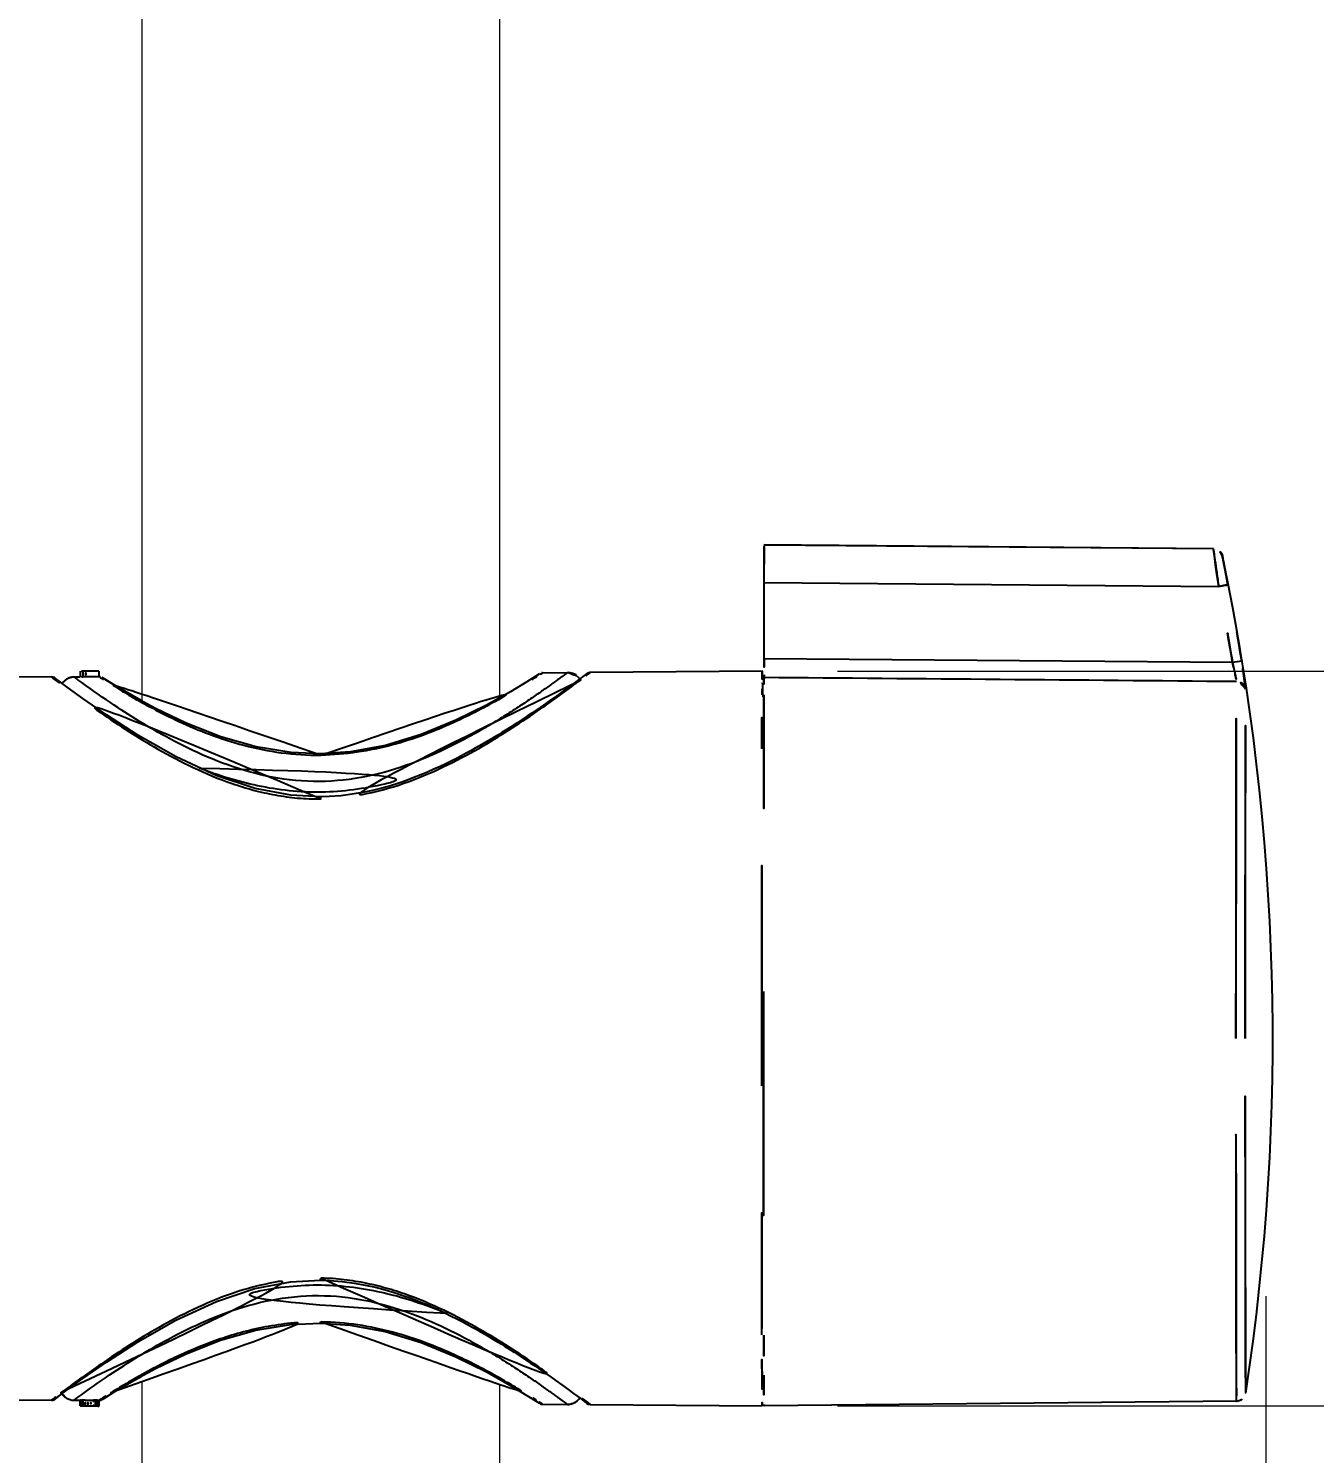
# Model space of a CAD drawing. Extents: x 16296660632 to 16296675328, y -37409619871 to -37409617329.
# Drawn here: x 16296674727.4 to 16296674795.7, y -37409617659.6 to -37409617584 of the extents above; entities that cross this region are included whole.
import ezdxf

# ---------------------------------------------------------------- set-up
doc = ezdxf.new("R2010")
doc.units = 0
doc.header["$LTSCALE"] = 10
doc.header["$MEASUREMENT"] = 0
doc.header["$PDMODE"] = 3
doc.header["$PDSIZE"] = -10
doc.layers.get('DEFPOINTS').update_dxf_attribs({"linetype": 'CONTINUOUS'})
doc.layers.add('1', color=7, linetype='CONTINUOUS', true_color=0xffffff)
doc.layers.add('SL01600PHZ-RDXF_CONTINUOUS_LINE', color=7, linetype='CONTINUOUS')
doc.layers.add('尺寸线层', color=3, linetype='CONTINUOUS', lineweight=18, true_color=0x00ff00)
doc.styles.add('Daelim Dimension', font='')
doc.styles.get('Daelim Dimension').set_extended_font_data('NanumGothic')
doc.dimstyles.new('DEFAULT', dxfattribs={"dimscale": 2, "dimtxt": 2, "dimasz": 2, "dimexe": 0, "dimexo": 2, "dimgap": 1, "dimtad": 1, "dimdec": 1, "dimzin": 9, "dimdsep": 46, "dimtxsty": 'Daelim Dimension', "dimcen": 0.5, "dimclrd": 252, "dimclre": 252, "dimclrt": 3, "dimadec": 1, "dimazin": 0, "dimtfac": 1, "dimtdec": 1, "dimtix": 1, "dimtmove": 0, "dimatfit": 3, "dimfxl": 1, "dimtolj": 1, "dimtzin": 1, "dimlwd": 9, "dimlwe": 9, "dimarcsym": 0})

# ---------------------------------------------------------------- blocks, each defined once
blk = doc.blocks.new('*D63')
at = {"layer": 'DEFPOINTS', "color": 0, "transparency": 16777216}
for p in [(16296674677.64698, -37409617637.389633), (16296674793.098209, -37409617647.278839), (16296674793.098209, -37409617722.216209)]:
    blk.add_point(p, dxfattribs=at)
at = {"layer": '尺寸线层', "color": 5, "lineweight": 9, "transparency": 16777216}
for p, q in [((16296674677.64698, -37409617641.389633), (16296674677.64698, -37409617722.216209)), ((16296674793.098209, -37409617651.278839), (16296674793.098209, -37409617722.216209)), ((16296674681.64698, -37409617722.216209), (16296674789.098209, -37409617722.216209))]:
    blk.add_line(p, q, dxfattribs=at)
at = {"layer": '尺寸线层', "color": 5, "transparency": 16777216}
for points in [[(16296674681.64698, -37409617721.549553), (16296674681.64698, -37409617722.882874), (16296674677.64698, -37409617722.216209)], [(16296674789.098209, -37409617721.549553), (16296674789.098209, -37409617722.882874), (16296674793.098209, -37409617722.216209)]]:
    blk.add_solid(points, dxfattribs=at)
at = {"layer": '尺寸线层', "color": 7, "transparency": 16777216, "insert": (16296674709.618731, -37409617710.216209), "char_height": 10, "attachment_point": 2, "style": 'Daelim Dimension'}
blk.add_mtext('\\A1;115.5', dxfattribs=at)
blk = doc.blocks.new('*D64')
at = {"layer": 'DEFPOINTS', "color": 0, "transparency": 16777216}
for p in [(16296674766.357309, -37409617618.103668), (16296674822.477909, -37409617618.103668), (16296674766.35729, -37409617657.103668)]:
    blk.add_point(p, dxfattribs=at)
at = {"layer": '尺寸线层', "color": 5, "lineweight": 9, "transparency": 16777216}
for p, q in [((16296674822.477909, -37409617618.103668), (16296674822.477909, -37409617585.341766)), ((16296674770.357309, -37409617618.103668), (16296674822.477909, -37409617618.103668)), ((16296674822.477909, -37409617653.103668), (16296674822.477909, -37409617622.103668)), ((16296674770.35729, -37409617657.103668), (16296674822.477909, -37409617657.103668))]:
    blk.add_line(p, q, dxfattribs=at)
at = {"layer": '尺寸线层', "color": 5, "transparency": 16777216}
for points in [[(16296674821.811239, -37409617622.103668), (16296674823.144569, -37409617622.103668), (16296674822.477909, -37409617618.103668)], [(16296674821.811239, -37409617653.103668), (16296674823.144569, -37409617653.103668), (16296674822.477909, -37409617657.103668)]]:
    blk.add_solid(points, dxfattribs=at)
at = {"layer": '尺寸线层', "color": 7, "transparency": 16777216, "insert": (16296674815.477909, -37409617599.722717), "char_height": 10, "attachment_point": 5, "rotation": 90, "style": 'Daelim Dimension'}
blk.add_mtext('\\A1;%%C39', dxfattribs=at)
blk = doc.blocks.new('*D65')
at = {"layer": 'DEFPOINTS', "color": 0, "transparency": 16777216}
for p in [(16296674742.93232, -37409617365.43557), (16296674742.93232, -37409618110.035583), (16296674895.033541, -37409618110.035583)]:
    blk.add_point(p, dxfattribs=at)
at = {"layer": '尺寸线层', "color": 5, "lineweight": 9, "transparency": 16777216}
for p, q in [((16296674746.93232, -37409617365.43557), (16296674895.033541, -37409617365.43557)), ((16296674895.033541, -37409617369.43557), (16296674895.033541, -37409618106.035583)), ((16296674746.93232, -37409618110.035583), (16296674895.033541, -37409618110.035583))]:
    blk.add_line(p, q, dxfattribs=at)
at = {"layer": '尺寸线层', "color": 5, "transparency": 16777216}
for points in [[(16296674894.366871, -37409617369.43557), (16296674895.700199, -37409617369.43557), (16296674895.033541, -37409617365.43557)], [(16296674894.366871, -37409618106.035583), (16296674895.700199, -37409618106.035583), (16296674895.033541, -37409618110.035583)]]:
    blk.add_solid(points, dxfattribs=at)
at = {"layer": '尺寸线层', "color": 7, "transparency": 16777216, "insert": (16296674888.033541, -37409617737.735573), "char_height": 10, "attachment_point": 5, "rotation": 90, "style": 'Daelim Dimension'}
blk.add_mtext('\\A1;744.6', dxfattribs=at)
blk = doc.blocks.new('*D67')
at = {"layer": 'DEFPOINTS', "color": 0, "transparency": 16777216}
for p in [(16296674766.674299, -37409617416.735573), (16296674766.674299, -37409618058.735573), (16296674852.05928, -37409618058.735573)]:
    blk.add_point(p, dxfattribs=at)
at = {"layer": '尺寸线层', "color": 5, "lineweight": 9, "transparency": 16777216}
for p, q in [((16296674770.674299, -37409617416.735573), (16296674852.05928, -37409617416.735573)), ((16296674852.05928, -37409617420.735573), (16296674852.05928, -37409618054.735573)), ((16296674770.674299, -37409618058.735573), (16296674852.05928, -37409618058.735573))]:
    blk.add_line(p, q, dxfattribs=at)
at = {"layer": '尺寸线层', "color": 5, "transparency": 16777216}
for points in [[(16296674851.392611, -37409617420.735573), (16296674852.72595, -37409617420.735573), (16296674852.05928, -37409617416.735573)], [(16296674851.392611, -37409618054.735573), (16296674852.72595, -37409618054.735573), (16296674852.05928, -37409618058.735573)]]:
    blk.add_solid(points, dxfattribs=at)
at = {"layer": '尺寸线层', "color": 7, "transparency": 16777216, "insert": (16296674845.05929, -37409617737.735573), "char_height": 10, "attachment_point": 5, "rotation": 90, "style": 'Daelim Dimension'}
blk.add_mtext('\\A1;642', dxfattribs=at)

msp = doc.modelspace()

# ---------------------------------------------------------------- linework, layer by layer
at = {"layer": '1', "color": 7, "linetype": 'Continuous', "lineweight": 18}
for p, q in [((16296674733.43232, -37409617437.735573), (16296674733.43232, -37409617619.717331)), ((16296674752.43232, -37409617619.525497), (16296674752.43232, -37409617437.735573)), ((16296674733.43232, -37409617655.819031), (16296674733.43232, -37409618037.735573)), ((16296674752.43232, -37409618037.735573), (16296674752.43232, -37409617656.015846))]:
    msp.add_line(p, q, dxfattribs=at)
at = {"layer": 'SL01600PHZ-RDXF_CONTINUOUS_LINE', "color": 7, "linetype": 'Continuous'}
for p, q in [((16296674790.30533, -37409617611.608002), (16296674766.456249, -37409617611.405441)), ((16296674790.30607, -37409617611.602348), (16296674766.457331, -37409617611.394234)), ((16296674766.45352, -37409617613.347992), (16296674766.45381, -37409617612.511398)), ((16296674766.45381, -37409617612.511398), (16296674766.45388, -37409617612.420761)), ((16296674766.45352, -37409617613.403183), (16296674766.45352, -37409617613.347992)), ((16296674766.45352, -37409617617.44339), (16296674766.45352, -37409617613.403183)), ((16296674791.322941, -37409617617.649208), (16296674766.45352, -37409617617.44339)), ((16296674728.62995, -37409617618.405647), (16296674719.50736, -37409617618.478668)), ((16296674728.636971, -37409617618.405678), (16296674728.62995, -37409617618.405647)), ((16296674728.703871, -37409617618.414291), (16296674728.636971, -37409617618.405678)), ((16296674728.81983, -37409617618.470703), (16296674728.811689, -37409617618.464867)), ((16296674728.83637, -37409617618.482727), (16296674728.81983, -37409617618.470703)), ((16296674729.18281, -37409617618.738007), (16296674728.83637, -37409617618.482727)), ((16296674729.192551, -37409617618.722954), (16296674729.18251, -37409617618.743629)), ((16296674729.80422, -37409617618.403717), (16296674729.703251, -37409617618.413719)), ((16296674729.80422, -37409617618.403717), (16296674729.82551, -37409617618.403259)), ((16296674729.82551, -37409617618.403259), (16296674730.14253, -37409617618.400551)), ((16296674730.144341, -37409617618.106422), (16296674730.14168, -37409617618.406433)), ((16296674730.144341, -37409617618.106422), (16296674730.14451, -37409617618.103851)), ((16296674730.44389, -37409617618.107307), (16296674730.28978, -37409617618.108627)), ((16296674730.28978, -37409617618.108627), (16296674730.290421, -37409617618.408653)), ((16296674730.46067, -37409617618.407204), (16296674730.290421, -37409617618.408653)), ((16296674731.133869, -37409617618.097893), (16296674730.443859, -37409617618.10379)), ((16296674731.14168, -37409617618.397873), (16296674730.46064, -37409617618.403687)), ((16296674731.133869, -37409617618.097893), (16296674731.14168, -37409617618.397873)), ((16296674731.141701, -37409617618.398537), (16296674731.14187, -37409617618.395607)), ((16296674731.21085, -37409617618.397034), (16296674731.145901, -37409617618.392059)), ((16296674732.001989, -37409617618.861031), (16296674731.316151, -37409617618.438477)), ((16296674731.484159, -37409617618.546097), (16296674731.316151, -37409617618.438477)), ((16296674731.99305, -37409617618.862549), (16296674731.484159, -37409617618.546097)), ((16296674754.54192, -37409617618.238182), (16296674753.863529, -37409617618.663383)), ((16296674754.701309, -37409617618.190536), (16296674754.64641, -37409617618.196129)), ((16296674754.701321, -37409617618.190521), (16296674756.025471, -37409617618.179199)), ((16296674756.02548, -37409617618.179199), (16296674756.05971, -37409617618.179642)), ((16296674756.326241, -37409617618.77462), (16296674756.034031, -37409617618.988602)), ((16296674756.147671, -37409617618.187531), (16296674756.05971, -37409617618.179642)), ((16296674757.03356, -37409617618.250122), (16296674756.326241, -37409617618.77462)), ((16296674756.677429, -37409617618.514999), (16296674756.66363, -37409617618.487793)), ((16296674757.045851, -37409617618.241119), (16296674757.03356, -37409617618.250122)), ((16296674757.23115, -37409617618.17672), (16296674757.160851, -37409617618.185364)), ((16296674766.357309, -37409617618.103668), (16296674757.229919, -37409617618.176727)), ((16296674766.35037, -37409617618.738213), (16296674766.350491, -37409617618.717247)), ((16296674766.364269, -37409617618.741028), (16296674766.36549, -37409617618.99118)), ((16296674766.45282, -37409617618.30407), (16296674766.45236, -37409617618.424049)), ((16296674755.45948, -37409617619.403313), (16296674755.140791, -37409617619.629631)), ((16296674755.737261, -37409617619.203842), (16296674755.45948, -37409617619.403313)), ((16296674756.034031, -37409617618.988602), (16296674755.737261, -37409617619.203842)), ((16296674766.357309, -37409617619.403671), (16296674766.447599, -37409617619.403671)), ((16296674766.36549, -37409617618.99118), (16296674766.36622, -37409617619.159882)), ((16296674766.36622, -37409617619.159882), (16296674766.36702, -37409617619.365547)), ((16296674754.12809, -37409617620.32962), (16296674753.88131, -37409617620.495453)), ((16296674754.3587, -37409617620.17292), (16296674754.12809, -37409617620.32962)), ((16296674754.57427, -37409617620.024963), (16296674754.3587, -37409617620.17292)), ((16296674754.87175, -37409617619.81852), (16296674754.57427, -37409617620.024963)), ((16296674755.140791, -37409617619.629631), (16296674754.87175, -37409617619.81852)), ((16296674753.334089, -37409617620.85601), (16296674753.03046, -37409617621.051598)), ((16296674753.61713, -37409617620.670769), (16296674753.334089, -37409617620.85601)), ((16296674753.88131, -37409617620.495453), (16296674753.61713, -37409617620.670769)), ((16296674744.50267, -37409617622.386421), (16296674742.91184, -37409617622.492462)), ((16296674766.34046, -37409617622.219757), (16296674766.341101, -37409617621.872322)), ((16296674766.32988, -37409617637.603668), (16296674766.330111, -37409617635.096931)), ((16296674766.430111, -37409617635.099533), (16296674766.42989, -37409617637.603668)), ((16296674766.330111, -37409617640.110748), (16296674766.32988, -37409617637.603668)), ((16296674766.42989, -37409617637.603668), (16296674766.430111, -37409617640.109497)), ((16296674766.341101, -37409617653.334297), (16296674766.340481, -37409617652.998833)), ((16296674752.85697, -37409617654.045471), (16296674753.193701, -37409617654.260483)), ((16296674753.193701, -37409617654.260483), (16296674753.505899, -37409617654.463448)), ((16296674753.505899, -37409617654.463448), (16296674753.79575, -37409617654.654861)), ((16296674753.79575, -37409617654.654861), (16296674754.065189, -37409617654.835274)), ((16296674754.065189, -37409617654.835274), (16296674754.31576, -37409617655.005112)), ((16296674754.31576, -37409617655.005112), (16296674754.548861, -37409617655.164871)), ((16296674754.548861, -37409617655.164871), (16296674754.86862, -37409617655.386627)), ((16296674754.86862, -37409617655.386627), (16296674755.155769, -37409617655.588287)), ((16296674755.155769, -37409617655.588287), (16296674755.41342, -37409617655.771156)), ((16296674755.41342, -37409617655.771156), (16296674755.71587, -37409617655.988068)), ((16296674766.447701, -37409617655.803673), (16296674766.357309, -37409617655.803673)), ((16296674766.36702, -37409617655.840538), (16296674766.366261, -37409617656.038063)), ((16296674766.446341, -37409617655.47493), (16296674766.44767, -37409617655.857246)), ((16296674728.81209, -37409617656.741882), (16296674728.971491, -37409617656.620598)), ((16296674728.83456, -37409617656.725922), (16296674729.1828, -37409617656.469322)), ((16296674729.18251, -37409617656.463707), (16296674729.192551, -37409617656.484383)), ((16296674731.316191, -37409617656.768837), (16296674731.99716, -37409617656.349167)), ((16296674731.316191, -37409617656.768837), (16296674731.486521, -37409617656.659729)), ((16296674731.486521, -37409617656.659729), (16296674731.99736, -37409617656.342239)), ((16296674753.865431, -37409617656.545082), (16296674754.541889, -37409617656.969139)), ((16296674755.71587, -37409617655.988068), (16296674756.035379, -37409617656.219727)), ((16296674756.035379, -37409617656.219727), (16296674756.344431, -37409617656.446114)), ((16296674756.344431, -37409617656.446114), (16296674756.73947, -37409617656.738441)), ((16296674766.366261, -37409617656.038063), (16296674766.36549, -37409617656.217308)), ((16296674719.50736, -37409617656.728668), (16296674728.62995, -37409617656.801689)), ((16296674728.63752, -37409617656.801651), (16296674728.62995, -37409617656.801689)), ((16296674728.821211, -37409617656.735641), (16296674728.83456, -37409617656.725922)), ((16296674729.703251, -37409617656.793617), (16296674729.80578, -37409617656.803673)), ((16296674729.80578, -37409617656.803673), (16296674729.82551, -37409617656.804077)), ((16296674729.82551, -37409617656.804077), (16296674730.14201, -37409617656.806793)), ((16296674730.149071, -37409617656.804993), (16296674730.142019, -37409617656.805367)), ((16296674730.14469, -37409617657.105392), (16296674730.142019, -37409617656.805367)), ((16296674730.144739, -37409617657.105782), (16296674730.14469, -37409617657.105392)), ((16296674730.165529, -37409617657.104027), (16296674730.163151, -37409617656.804008)), ((16296674730.207319, -37409617657.10305), (16296674730.22822, -37409617657.102463)), ((16296674730.31185, -37409617656.801628), (16296674730.22683, -37409617656.802437)), ((16296674730.22822, -37409617657.102463), (16296674730.22683, -37409617656.802437)), ((16296674730.22822, -37409617657.102463), (16296674730.311859, -37409617657.101646)), ((16296674730.41818, -37409617656.801399), (16296674730.31185, -37409617656.801628)), ((16296674730.311859, -37409617657.101646), (16296674730.31185, -37409617656.801628)), ((16296674730.311859, -37409617657.101646), (16296674730.41696, -37409617657.101433)), ((16296674730.41695, -37409617657.101433), (16296674730.436171, -37409617657.101509)), ((16296674730.41818, -37409617656.801399), (16296674730.71603, -37409617656.803337)), ((16296674730.436171, -37409617657.101509), (16296674730.480419, -37409617657.101707)), ((16296674730.480419, -37409617657.101707), (16296674730.545759, -37409617657.101997)), ((16296674730.545759, -37409617657.101997), (16296674730.564899, -37409617657.102089)), ((16296674730.56489, -37409617657.102081), (16296674730.71307, -37409617657.103363)), ((16296674730.71306, -37409617657.103363), (16296674730.76235, -37409617657.103973)), ((16296674730.71603, -37409617656.803337), (16296674730.864981, -37409617656.805222)), ((16296674730.76235, -37409617657.103973), (16296674730.811689, -37409617657.104599)), ((16296674730.811689, -37409617657.104599), (16296674730.842569, -37409617657.104988)), ((16296674730.842569, -37409617657.104988), (16296674730.861059, -37409617657.105217)), ((16296674730.861059, -37409617657.105217), (16296674730.96628, -37409617657.107246)), ((16296674730.97143, -37409617656.807266), (16296674730.864981, -37409617656.805222)), ((16296674730.96628, -37409617657.107246), (16296674730.97143, -37409617656.807266)), ((16296674730.96628, -37409617657.107246), (16296674731.0501, -37409617657.109497)), ((16296674731.05662, -37409617656.80954), (16296674730.97143, -37409617656.807266)), ((16296674731.0501, -37409617657.109497), (16296674731.05662, -37409617656.80954)), ((16296674731.07794, -37409617656.810493), (16296674731.05662, -37409617656.80954)), ((16296674731.092079, -37409617657.111313), (16296674731.11307, -37409617657.112129)), ((16296674731.11307, -37409617657.112129), (16296674731.1206, -37409617656.812187)), ((16296674731.127171, -37409617657.113342), (16296674731.134211, -37409617657.113853)), ((16296674731.142019, -37409617656.813797), (16296674731.134211, -37409617657.113853)), ((16296674731.145901, -37409617656.815277), (16296674731.175819, -37409617656.814758)), ((16296674731.26499, -37409617656.7948), (16296674731.316191, -37409617656.768837)), ((16296674754.70133, -37409617657.016823), (16296674756.025471, -37409617657.028137)), ((16296674756.02548, -37409617657.028137), (16296674756.058149, -37409617657.027748)), ((16296674756.058149, -37409617657.027748), (16296674756.147671, -37409617657.019814)), ((16296674756.147671, -37409617657.019814), (16296674756.434469, -37409617656.919746)), ((16296674756.434469, -37409617656.919746), (16296674756.66363, -37409617656.719551)), ((16296674756.66363, -37409617656.719551), (16296674756.677429, -37409617656.692337)), ((16296674756.73947, -37409617656.738441), (16296674757.02784, -37409617656.953011)), ((16296674757.02784, -37409617656.953011), (16296674757.0441, -37409617656.964943)), ((16296674757.0441, -37409617656.964943), (16296674757.052139, -37409617656.970757)), ((16296674757.16083, -37409617657.02198), (16296674757.227779, -37409617657.030586)), ((16296674757.227779, -37409617657.030586), (16296674766.357309, -37409617657.103668)), ((16296674791.53307, -37409617656.857811), (16296674766.45731, -37409617657.102692))]:
    msp.add_line(p, q, dxfattribs=at)
at = {"layer": 'SL01600PHZ-RDXF_CONTINUOUS_LINE', "color": 9, "linetype": 'Continuous'}
for p, q in [((16296674790.790979, -37409617611.999313), (16296674790.79023, -37409617612.004677)), ((16296674790.791201, -37409617611.999878), (16296674790.790979, -37409617611.999313)), ((16296674766.45352, -37409617613.403183), (16296674790.593941, -37409617613.610008)), ((16296674791.81266, -37409617617.568604), (16296674791.322941, -37409617617.649208)), ((16296674728.93014, -37409617618.635857), (16296674728.825979, -37409617618.556877)), ((16296674729.97455, -37409617618.514557), (16296674729.8255, -37409617618.403267)), ((16296674730.01298, -37409617618.542824), (16296674729.97455, -37409617618.514557)), ((16296674730.030581, -37409617618.555748), (16296674730.01298, -37409617618.542824)), ((16296674754.14887, -37409617618.543327), (16296674754.17432, -37409617618.527161)), ((16296674742.91243, -37409617622.558746), (16296674742.91184, -37409617622.492462)), ((16296674729.82551, -37409617656.804077), (16296674730.01281, -37409617656.664642)), ((16296674791.53307, -37409617656.857811), (16296674791.528391, -37409617656.568138)), ((16296674756.92972, -37409617656.804703), (16296674757.03043, -37409617656.880562)), ((16296674757.03043, -37409617656.880562), (16296674757.22995, -37409617657.030602))]:
    msp.add_line(p, q, dxfattribs=at)
at = {"layer": 'SL01600PHZ-RDXF_CONTINUOUS_LINE', "color": 7, "linetype": 'Continuous'}
for points in [[(16296674728.811689, -37409617618.464867), (16296674728.807899, -37409617618.462189), (16296674728.8036, -37409617618.459213), (16296674728.79734, -37409617618.455017), (16296674728.784269, -37409617618.446922), (16296674728.752729, -37409617618.430847), (16296674728.703871, -37409617618.414291)], [(16296674729.456079, -37409617618.947029), (16296674728.971781, -37409617618.58696), (16296674728.81209, -37409617618.465446)], [(16296674729.703251, -37409617618.413719), (16296674729.418159, -37409617618.518799), (16296674729.192551, -37409617618.722954)], [(16296674753.863529, -37409617618.663383), (16296674752.98806, -37409617619.190742), (16296674751.72517, -37409617619.899773), (16296674750.098721, -37409617620.710258), (16296674748.249889, -37409617621.47052), (16296674746.355249, -37409617622.0457), (16296674744.50267, -37409617622.386421)], [(16296674756.66363, -37409617618.487793), (16296674756.434469, -37409617618.287598), (16296674756.147671, -37409617618.187531)], [(16296674757.160851, -37409617618.185364), (16296674757.108061, -37409617618.203659), (16296674757.07724, -37409617618.219879), (16296674757.065491, -37409617618.227318), (16296674757.05975, -37409617618.231209), (16296674757.05588, -37409617618.233917), (16296674757.05254, -37409617618.23629), (16296674757.045851, -37409617618.241119)], [(16296674733.219259, -37409617621.50119), (16296674731.546431, -37409617620.422943), (16296674730.30044, -37409617619.55867), (16296674729.456079, -37409617618.947029)], [(16296674742.911831, -37409617622.492447), (16296674741.344469, -37409617622.423729), (16296674739.497931, -37409617622.12616), (16296674737.612, -37409617621.59317), (16296674735.770691, -37409617620.869743), (16296674734.14319, -37409617620.083366), (16296674732.87303, -37409617619.38517), (16296674731.99305, -37409617618.862549)], [(16296674733.432341, -37409617619.682198), (16296674732.88702, -37409617619.383583), (16296674732.001989, -37409617618.861031)], [(16296674753.03046, -37409617621.051598), (16296674752.704399, -37409617621.257912), (16296674752.532351, -37409617621.365189), (16296674752.353861, -37409617621.475273), (16296674752.168591, -37409617621.588211), (16296674751.976179, -37409617621.704041), (16296674751.776251, -37409617621.822769), (16296674751.56843, -37409617621.944397), (16296674751.352289, -37409617622.068947), (16296674751.1273, -37409617622.196404), (16296674750.8929, -37409617622.326721), (16296674750.64851, -37409617622.459869), (16296674750.393499, -37409617622.595749), (16296674750.127211, -37409617622.734222), (16296674749.84885, -37409617622.875107), (16296674749.55751, -37409617623.018227), (16296674749.25223, -37409617623.163277), (16296674748.93202, -37409617623.309837), (16296674748.59577, -37409617623.457367), (16296674748.2421, -37409617623.605293), (16296674747.869539, -37409617623.752777), (16296674747.476589, -37409617623.898773), (16296674747.061581, -37409617624.041893), (16296674746.62258, -37409617624.180511), (16296674746.15756, -37409617624.312531), (16296674745.6646, -37409617624.435303), (16296674745.14131, -37409617624.54567), (16296674744.585239, -37409617624.639816), (16296674743.994341, -37409617624.713097), (16296674743.36725, -37409617624.760162), (16296674742.908581, -37409617624.77433)], [(16296674742.908581, -37409617624.77433), (16296674741.32951, -37409617624.691833), (16296674739.44239, -37409617624.333328), (16296674737.401011, -37409617623.653717), (16296674735.24962, -37409617622.656914), (16296674733.219259, -37409617621.50119)], [(16296674731.540449, -37409617654.788437), (16296674733.20961, -37409617653.712067), (16296674735.236259, -37409617652.557411), (16296674737.38545, -37409617651.559853), (16296674739.42602, -37409617650.878304), (16296674741.312269, -37409617650.517517), (16296674742.908581, -37409617650.433006)], [(16296674742.908581, -37409617650.433006), (16296674743.39431, -37409617650.448547), (16296674744.06172, -37409617650.501183), (16296674744.687929, -37409617650.583076), (16296674745.27471, -37409617650.687828), (16296674745.824739, -37409617650.809937), (16296674746.34104, -37409617650.945053), (16296674746.826269, -37409617651.089493), (16296674747.282829, -37409617651.240311), (16296674747.71315, -37409617651.395264), (16296674748.119431, -37409617651.552528), (16296674748.503559, -37409617651.71067), (16296674748.867331, -37409617651.868607), (16296674749.212469, -37409617652.025551), (16296674749.54039, -37409617652.18084), (16296674749.85232, -37409617652.333946), (16296674750.14941, -37409617652.484528), (16296674750.432779, -37409617652.632317), (16296674750.703381, -37409617652.777122), (16296674750.962, -37409617652.918777), (16296674751.209379, -37409617653.057167), (16296674751.44623, -37409617653.192268), (16296674751.673241, -37409617653.324051), (16296674751.890989, -37409617653.452507), (16296674752.099951, -37409617653.577637), (16296674752.300591, -37409617653.699463), (16296674752.493361, -37409617653.818001), (16296674752.67869, -37409617653.933319), (16296674752.85697, -37409617654.045471)], [(16296674731.99736, -37409617656.342239), (16296674732.878441, -37409617655.819031), (16296674734.147369, -37409617655.121803), (16296674735.770411, -37409617654.337708), (16296674737.60372, -37409617653.617027), (16296674739.481279, -37409617653.084923), (16296674741.323521, -37409617652.78569), (16296674742.911909, -37409617652.714882)], [(16296674742.911921, -37409617652.71492), (16296674744.48662, -37409617652.818947), (16296674746.345131, -37409617653.159187), (16296674748.24379, -37409617653.734619), (16296674750.09226, -37409617654.494133), (16296674751.719, -37409617655.304268), (16296674752.98679, -37409617656.015846), (16296674753.865431, -37409617656.545082)], [(16296674728.971491, -37409617656.620598), (16296674729.45475, -37409617656.261292), (16296674730.29727, -37409617655.650932), (16296674731.540449, -37409617654.788437)], [(16296674731.99716, -37409617656.349167), (16296674732.88101, -37409617655.82724), (16296674733.432341, -37409617655.525177)], [(16296674729.192551, -37409617656.484383), (16296674729.418171, -37409617656.688553), (16296674729.703251, -37409617656.793617)], [(16296674728.63752, -37409617656.801651), (16296674728.703659, -37409617656.793098), (16296674728.756241, -37409617656.774933), (16296674728.78647, -37409617656.759117), (16296674728.79801, -37409617656.751877), (16296674728.803749, -37409617656.748016), (16296674728.807631, -37409617656.745354), (16296674728.81094, -37409617656.743011), (16296674728.814171, -37409617656.740707), (16296674728.821211, -37409617656.735641)], [(16296674731.175819, -37409617656.814758), (16296674731.227119, -37409617656.806793), (16296674731.26499, -37409617656.7948)], [(16296674754.541889, -37409617656.969139), (16296674754.592899, -37409617656.99543), (16296674754.630541, -37409617657.007652)], [(16296674754.630541, -37409617657.007652), (16296674754.68174, -37409617657.015984), (16296674754.701229, -37409617657.0168)], [(16296674757.052139, -37409617656.970757), (16296674757.05592, -37409617656.97345), (16296674757.06023, -37409617656.976463), (16296674757.06661, -37409617656.980759), (16296674757.08004, -37409617656.989128), (16296674757.112009, -37409617657.005447), (16296674757.16083, -37409617657.02198)]]:
    msp.add_lwpolyline(points, dxfattribs=at)
at = {"layer": 'SL01600PHZ-RDXF_CONTINUOUS_LINE', "color": 9, "linetype": 'Continuous'}
for centre, radius, start, end in [((16296674790.301041, -37409617612.108017), 0.499982, 11.9269759, 89.50592484), ((16296674669.194229, -37409617637.605148), 124.244689, 9.28063148, 11.18097508), ((16296674669.1954, -37409617637.605591), 123.747293, 9.28063148, 11.18097508), ((16296674773.70332, -37409617559.580193), 74.109448, 232.83206405, 233.12249624), ((16296674756.694241, -37409617621.679001), 4.013565, 121.7236131, 121.92443444), ((16296674664.889931, -37409617496.875343), 152.446932, 306.98460113, 307.13987111), ((16296674742.74774, -37409617608.560333), 13.999381, 270.67407289, 270.82850538), ((16296674742.9725, -37409617616.217468), 8.659378, 269.58319235, 269.90328461), ((16296674742.970989, -37409617658.678589), 8.348091, 90.09638754, 90.42194702), ((16296674742.90695, -37409617663.470009), 10.821398, 89.77203507, 89.97147713), ((16296674773.843309, -37409617715.604843), 74.175833, 126.95033005, 127.26620527), ((16296674744.74695, -37409617677.008377), 24.335372, 122.08341299, 122.42180774), ((16296674743.836229, -37409617675.561867), 22.62604, 121.93356264, 122.07456266), ((16296674675.29073, -37409617764.910118), 135.468473, 52.94064898, 53.09985279), ((16296674728.897949, -37409617652.745667), 4.643367, 301.42826013, 301.68533902), ((16296674757.123541, -37409617652.731934), 4.915831, 238.04493751, 238.35460318)]:
    msp.add_arc(centre, radius, start, end, dxfattribs=at)
at = {"layer": 'SL01600PHZ-RDXF_CONTINUOUS_LINE', "color": 7, "linetype": 'Continuous'}
for centre, radius, start, end in [((16296674790.30171, -37409617612.102333), 0.5, 11.89034655, 89.50013305), ((16296674669.186581, -37409617637.603668), 124.270833, 351.2849951, 11.88989628), ((16296674729.832769, -37409617619.203529), 0.800305, 92.04478441, 144.72411202), ((16296674729.809271, -37409617645.596558), 27.192167, 88.98612474, 89.29958653), ((16296674729.81119, -37409617644.877609), 26.77326, 88.97574448, 89.28701994), ((16296674756.019831, -37409617618.986816), 0.814386, 35.66185851, 37.02352806), ((16296674910.05312, -37409617619.491791), 143.704723, 179.56767218, 179.69138301), ((16296674986.2185, -37409617620.005241), 219.771828, 179.58778053, 179.83520102), ((16296680693.24931, -37409617633.820236), 5926.819334, 179.8601174701, 180.0122396988), ((16296674959.64534, -37409617655.331963), 193.29841, 180.15124793, 180.44675359), ((16296674729.832769, -37409617656.003822), 0.800292, 215.27540489, 268.06772147), ((16296674791.52803, -37409617656.357491), 0.500336, 275.88649214, 351.34247431), ((16296674730.103951, -37409617656.32373), 0.782719, 272.98325286, 274.51257792), ((16296674730.10125, -37409617656.010841), 0.795578, 273.44591354, 274.46280784), ((16296674730.01827, -37409617649.624352), 7.181117, 271.15607712, 271.66428297), ((16296674730.02088, -37409617650.035873), 7.069643, 271.17235692, 271.51112711), ((16296674761.63393, -37409617657.148193), 31.217013, 179.73116265, 179.91432201), ((16296674667.06883, -37409617656.610291), 63.349645, 359.64592075, 359.82733268), ((16296674750.501921, -37409617657.180557), 19.937189, 179.48680007, 179.77443928), ((16296674710.701111, -37409617656.838158), 20.013714, 359.24067936, 359.52745468), ((16296674699.99028, -37409617656.620323), 30.874592, 359.09990744, 359.28527018), ((16296674793.49646, -37409617657.689796), 62.637728, 179.19084201, 179.37401472), ((16296674731.380449, -37409617649.96785), 7.14928, 267.35156642, 267.68835881), ((16296674731.390039, -37409617649.557823), 7.259376, 267.53600463, 267.87286886), ((16296674731.189381, -37409617656.306953), 0.808788, 264.58614045, 265.58826963), ((16296674756.03133, -37409617656.220909), 0.807273, 271.90361851, 281.36484168), ((16296674756.03376, -37409617656.23365), 0.794303, 281.37397173, 295.95295657), ((16296674756.02298, -37409617656.213463), 0.817182, 296.01287797, 302.226591), ((16296674756.027731, -37409617656.226593), 0.804427, 319.89745581, 322.55873987), ((16296674756.020411, -37409617656.22094), 0.813669, 322.55648788, 324.33868778), ((16296674791.52812, -37409617656.361397), 0.496444, 270.5715618, 275.92163686)]:
    msp.add_arc(centre, radius, start, end, dxfattribs=at)
for points, knots in [([(16296674766.45388, -37409617612.420761), (16296674766.454069, -37409617612.177902), (16296674766.45294, -37409617611.866226), (16296674766.456301, -37409617611.527893), (16296674766.45496, -37409617611.432266), (16296674766.456249, -37409617611.405487)], [0, 0, 0, 0, 0.717616663, 0.920799709, 1, 1, 1, 1]), ([(16296674766.457331, -37409617611.394234), (16296674766.456369, -37409617611.394211), (16296674766.45747, -37409617611.400261), (16296674766.456381, -37409617611.402672), (16296674766.456249, -37409617611.405487)], [0, 0, 0, 0, 0.252845958, 1, 1, 1, 1]), ([(16296674790.30607, -37409617611.602348), (16296674790.30558, -37409617611.602348), (16296674790.305889, -37409617611.605347), (16296674790.305401, -37409617611.606613), (16296674790.305309, -37409617611.608017)], [0, 0, 0, 0, 0.255848349, 1, 1, 1, 1]), ([(16296674766.45352, -37409617617.44339), (16296674766.45352, -37409617617.529053), (16296674766.453449, -37409617617.815933), (16296674766.4533, -37409617618.102829), (16296674766.45282, -37409617618.30407)], [0, 0, 0, 0, 0.298553758, 1, 1, 1, 1]), ([(16296674730.452709, -37409617618.307327), (16296674730.45133, -37409617618.273956), (16296674730.45516, -37409617618.207024), (16296674730.44574, -37409617618.140648), (16296674730.44389, -37409617618.107307)], [0, 0, 0, 0, 0.49999843, 1, 1, 1, 1]), ([(16296674756.05971, -37409617618.179657), (16296674756.173109, -37409617618.183609), (16296674756.408751, -37409617618.242928), (16296674756.59687, -37409617618.399437), (16296674756.670031, -37409617618.496437)], [0, 0, 0, 0, 0.48289685, 1, 1, 1, 1]), ([(16296674766.352489, -37409617618.407578), (16296674766.35284, -37409617618.363327), (16296674766.35331, -37409617618.30159), (16296674766.3543, -37409617618.225853), (16296674766.35462, -37409617618.182732), (16296674766.3559, -37409617618.15036), (16296674766.354879, -37409617618.124474), (16296674766.358191, -37409617618.113831), (16296674766.355709, -37409617618.103668), (16296674766.357309, -37409617618.103668)], [0, 0, 0, 0, 0.436714578, 0.608528808, 0.749237802, 0.858785469, 0.937117464, 0.984185851, 1, 1, 1, 1]), ([(16296674766.347601, -37409617619.366798), (16296674766.34782, -37409617619.307899), (16296674766.348631, -37409617619.098373), (16296674766.34956, -37409617618.88884), (16296674766.35037, -37409617618.738213)], [0, 0, 0, 0, 0.281123248, 1, 1, 1, 1]), ([(16296674766.341101, -37409617621.872322), (16296674766.341579, -37409617621.624947), (16296674766.343309, -37409617620.78978), (16296674766.345421, -37409617619.954613), (16296674766.347601, -37409617619.366798)], [0, 0, 0, 0, 0.296182593, 1, 1, 1, 1]), ([(16296674766.330111, -37409617635.096931), (16296674766.330339, -37409617633.863533), (16296674766.331791, -37409617629.571136), (16296674766.33493, -37409617625.27874), (16296674766.34046, -37409617622.219757)], [0, 0, 0, 0, 0.287346565, 1, 1, 1, 1]), ([(16296674766.430111, -37409617640.109497), (16296674766.430349, -37409617641.390701), (16296674766.431881, -37409617645.804497), (16296674766.435101, -37409617650.218292), (16296674766.441139, -37409617653.350891)], [0, 0, 0, 0, 0.290269342, 1, 1, 1, 1]), ([(16296674766.340481, -37409617652.998833), (16296674766.3389, -37409617652.127243), (16296674766.332821, -37409617647.831207), (16296674766.33074, -37409617643.535187), (16296674766.330111, -37409617640.110748)], [0, 0, 0, 0, 0.20288145, 1, 1, 1, 1]), ([(16296674766.441139, -37409617653.350891), (16296674766.44153, -37409617653.553001), (16296674766.44297, -37409617654.261017), (16296674766.44471, -37409617654.969032), (16296674766.446341, -37409617655.47493)], [0, 0, 0, 0, 0.285463218, 1, 1, 1, 1]), ([(16296674766.34761, -37409617655.841789), (16296674766.346979, -37409617655.672432), (16296674766.34421, -37409617654.836601), (16296674766.342381, -37409617654.000771), (16296674766.341101, -37409617653.334297)], [0, 0, 0, 0, 0.202625069, 1, 1, 1, 1]), ([(16296674766.44767, -37409617655.857246), (16296674766.44821, -37409617656.001556), (16296674766.450199, -37409617656.395523), (16296674766.45076, -37409617656.789513), (16296674766.455099, -37409617657.039131)], [0, 0, 0, 0, 0.366296125, 1, 1, 1, 1]), ([(16296674731.1425, -37409617656.813927), (16296674731.14146, -37409617656.813858), (16296674731.134211, -37409617656.812737), (16296674731.12685, -37409617656.812782), (16296674731.1206, -37409617656.812187)], [0, 0, 0, 0, 0.142792619, 1, 1, 1, 1]), ([(16296674766.357309, -37409617657.103668), (16296674766.355909, -37409617657.103668), (16296674766.35799, -37409617657.09481), (16296674766.355129, -37409617657.08551), (16296674766.355949, -37409617657.06295), (16296674766.3543, -37409617657.019814), (16296674766.353979, -37409617656.943039), (16296674766.35313, -37409617656.877083), (16296674766.3528, -37409617656.838463)], [0, 0, 0, 0, 0.015826839, 0.062887422, 0.141205089, 0.250737582, 0.563246362, 1, 1, 1, 1]), ([(16296674766.455099, -37409617657.039131), (16296674766.455259, -37409617657.048393), (16296674766.455999, -37409617657.063683), (16296674766.4552, -37409617657.085327), (16296674766.45793, -37409617657.09417), (16296674766.45598, -37409617657.102654), (16296674766.45731, -37409617657.102638)], [0, 0, 0, 0, 0.43722136, 0.749548662, 0.937032683, 1, 1, 1, 1])]:
    msp.add_open_spline(points, degree=3, knots=knots, dxfattribs=at)
at = {"layer": 'SL01600PHZ-RDXF_CONTINUOUS_LINE', "color": 9, "linetype": 'Continuous'}
for points, knots in [([(16296674790.593929, -37409617613.610008), (16296674790.556459, -37409617613.35923), (16296674790.489929, -37409617612.89344), (16296674790.409439, -37409617612.344452), (16296674790.358009, -37409617611.983253), (16296674790.330481, -37409617611.796951), (16296674790.31563, -37409617611.678574), (16296674790.30619, -37409617611.623428), (16296674790.30533, -37409617611.608002)], [0, 0, 0, 0, 0.376079062, 0.697853852, 0.822910318, 0.91723811, 0.977081432, 1, 1, 1, 1]), ([(16296674791.080709, -37409617613.513077), (16296674791.04356, -37409617613.324783), (16296674790.97477, -37409617612.974876), (16296674790.89382, -37409617612.561707), (16296674790.8423, -37409617612.289177), (16296674790.81419, -37409617612.1483), (16296674790.80055, -37409617612.058594), (16296674790.790159, -37409617612.016724), (16296674790.790239, -37409617612.004768)], [0, 0, 0, 0, 0.374845953, 0.696506542, 0.822118401, 0.916769769, 0.976657296, 1, 1, 1, 1]), ([(16296674790.593929, -37409617613.610001), (16296674790.707781, -37409617613.587502), (16296674790.85825, -37409617613.559273), (16296674791.01984, -37409617613.524261), (16296674791.06875, -37409617613.516457), (16296674791.080709, -37409617613.513077)], [0, 0, 0, 0, 0.701420291, 0.924883472, 1, 1, 1, 1]), ([(16296674791.322941, -37409617617.649208), (16296674791.351151, -37409617617.762466), (16296674791.40217, -37409617617.975906), (16296674791.468069, -37409617618.26461), (16296674791.50741, -37409617618.479736), (16296674791.52956, -37409617618.595467), (16296674791.528431, -37409617618.635948)], [0, 0, 0, 0, 0.347168419, 0.653038125, 0.879555652, 1, 1, 1, 1]), ([(16296674792.01787, -37409617619.053917), (16296674792.01782, -37409617618.993736), (16296674791.996969, -37409617618.820473), (16296674791.956329, -37409617618.496613), (16296674791.89138, -37409617618.061478), (16296674791.84054, -37409617617.739532), (16296674791.81266, -37409617617.568604)], [0, 0, 0, 0, 0.120393145, 0.347974952, 0.653580073, 1, 1, 1, 1]), ([(16296674728.825979, -37409617618.556877), (16296674728.7971, -37409617618.534973), (16296674728.751471, -37409617618.499168), (16296674728.677469, -37409617618.446617), (16296674728.661329, -37409617618.427643), (16296674728.62517, -37409617618.405678), (16296674728.62995, -37409617618.405647)], [0, 0, 0, 0, 0.439033683, 0.754132667, 0.942122704, 1, 1, 1, 1]), ([(16296674756.02548, -37409617618.179199), (16296674756.023781, -37409617618.179207), (16296674756.01897, -37409617618.184982), (16296674756.006701, -37409617618.191551), (16296674755.98773, -37409617618.206573), (16296674755.947029, -37409617618.235489), (16296674755.87818, -37409617618.286346), (16296674755.773609, -37409617618.362457), (16296674755.6406, -37409617618.459534), (16296674755.479731, -37409617618.576233), (16296674755.29192, -37409617618.711647), (16296674754.990919, -37409617618.926933), (16296674754.55501, -37409617619.234413), (16296674753.963449, -37409617619.64122), (16296674753.28688, -37409617620.092033), (16296674752.531509, -37409617620.574997), (16296674751.70278, -37409617621.078506), (16296674750.47471, -37409617621.777222), (16296674748.785311, -37409617622.622063), (16296674746.555679, -37409617623.459229), (16296674744.116301, -37409617623.967796), (16296674741.58601, -37409617623.988083), (16296674739.145399, -37409617623.516167), (16296674736.91823, -37409617622.707298), (16296674734.44309, -37409617621.492722), (16296674732.175131, -37409617620.083603), (16296674730.599039, -37409617618.972923), (16296674730.030581, -37409617618.555748)], [0, 0, 0, 0, 0.000177597, 0.000681848, 0.001510225, 0.002660087, 0.005913655, 0.010421308, 0.016159637, 0.023087416, 0.031154708, 0.040311598, 0.061691591, 0.086799597, 0.115200682, 0.146496103, 0.18031891, 0.216342118, 0.293870696, 0.377115509, 0.464125184, 0.552407538, 0.63918677, 0.721993833, 0.798881713, 0.92644713, 1, 1, 1, 1]), ([(16296674731.39715, -37409617618.547523), (16296674731.342409, -37409617618.513763), (16296674731.26125, -37409617618.462868), (16296674731.17651, -37409617618.416924), (16296674731.1513, -37409617618.397789)], [0, 0, 0, 0, 0.67019515, 1, 1, 1, 1]), ([(16296674742.91243, -37409617622.558746), (16296674742.214729, -37409617622.572273), (16296674740.837971, -37409617622.475182), (16296674738.861151, -37409617622.081917), (16296674737.053949, -37409617621.489799), (16296674735.447069, -37409617620.813713), (16296674734.06543, -37409617620.120697), (16296674732.927601, -37409617619.489471), (16296674732.064329, -37409617618.972252), (16296674731.588591, -37409617618.665627), (16296674731.39715, -37409617618.547523)], [0, 0, 0, 0, 0.169295329, 0.333314227, 0.487897518, 0.629807081, 0.755909104, 0.862699959, 0.945426759, 1, 1, 1, 1]), ([(16296674756.602011, -37409617618.649559), (16296674755.940821, -37409617619.146179), (16296674754.29118, -37409617620.34333), (16296674751.993799, -37409617621.843246), (16296674749.65214, -37409617623.112663), (16296674747.60206, -37409617624.014587), (16296674745.35161, -37409617624.667488), (16296674743.76288, -37409617624.878197), (16296674742.95787, -37409617624.876831)], [0, 0, 0, 0, 0.16284985, 0.401378387, 0.539610395, 0.687091606, 0.841466264, 1, 1, 1, 1]), ([(16296674754.17432, -37409617618.527161), (16296674754.215441, -37409617618.500999), (16296674754.34804, -37409617618.416252), (16296674754.47965, -37409617618.329948), (16296674754.571859, -37409617618.272507)], [0, 0, 0, 0, 0.309716327, 1, 1, 1, 1]), ([(16296674754.58382, -37409617618.265083), (16296674754.614441, -37409617618.246147), (16296674754.62402, -37409617618.236328), (16296674754.7118, -37409617618.190498), (16296674754.701361, -37409617618.190521)], [0, 0, 0, 0, 0.775160533, 1, 1, 1, 1]), ([(16296674757.088381, -37409617618.28289), (16296674757.076981, -37409617618.291328), (16296674757.024759, -37409617618.330208), (16296674756.97282, -37409617618.369461), (16296674756.932199, -37409617618.400177)], [0, 0, 0, 0, 0.217802172, 1, 1, 1, 1]), ([(16296674757.229919, -37409617618.176727), (16296674757.23291, -37409617618.176697), (16296674757.20993, -37409617618.193893), (16296674757.19623, -37409617618.204376), (16296674757.143049, -37409617618.242599), (16296674757.109329, -37409617618.267372), (16296674757.088381, -37409617618.28289)], [0, 0, 0, 0, 0.050557769, 0.239041585, 0.558274165, 1, 1, 1, 1]), ([(16296674792.01787, -37409617619.053917), (16296674792.000139, -37409617618.940163), (16296674791.877001, -37409617618.720543), (16296674791.64176, -37409617618.637123), (16296674791.528419, -37409617618.636017)], [0, 0, 0, 0, 0.503917292, 1, 1, 1, 1]), ([(16296674742.9095, -37409617624.876617), (16296674742.50473, -37409617624.889473), (16296674741.695379, -37409617624.855553), (16296674740.501961, -37409617624.68663), (16296674739.34082, -37409617624.428253), (16296674737.872919, -37409617623.975327), (16296674736.173269, -37409617623.260811), (16296674733.82226, -37409617622.017708), (16296674731.52667, -37409617620.539101), (16296674729.88468, -37409617619.353088), (16296674729.230009, -37409617618.862022)], [0, 0, 0, 0, 0.079891623, 0.159318214, 0.237558234, 0.314297592, 0.462104206, 0.600448058, 0.838553675, 1, 1, 1, 1]), ([(16296674742.950171, -37409617622.55825), (16296674744.223551, -37409617622.539841), (16296674746.653959, -37409617622.17215), (16296674749.82107, -37409617620.973), (16296674752.25153, -37409617619.703979), (16296674753.609541, -37409617618.885674), (16296674754.14887, -37409617618.543327)], [0, 0, 0, 0, 0.317418199, 0.604954184, 0.840782209, 1, 1, 1, 1]), ([(16296674791.505989, -37409617637.603668), (16296674791.505989, -37409617635.405853), (16296674791.507151, -37409617631.275978), (16296674791.510639, -37409617625.713432), (16296674791.5184, -37409617621.588707), (16296674791.522289, -37409617619.396011), (16296674791.528419, -37409617618.636017)], [0, 0, 0, 0, 0.347614993, 0.653197824, 0.879792928, 1, 1, 1, 1]), ([(16296674791.99593, -37409617637.603668), (16296674791.99593, -37409617635.454277), (16296674791.997061, -37409617631.41539), (16296674792.000481, -37409617625.975403), (16296674792.00806, -37409617621.941559), (16296674792.011869, -37409617619.797173), (16296674792.01787, -37409617619.053917)], [0, 0, 0, 0, 0.347614976, 0.653197797, 0.879792905, 1, 1, 1, 1]), ([(16296674736.477579, -37409617623.251266), (16296674737.48012, -37409617623.641182), (16296674739.60042, -37409617624.304237), (16296674742.956949, -37409617624.66008), (16296674746.30044, -37409617624.20845), (16296674748.40546, -37409617623.503853), (16296674749.401621, -37409617623.098289)], [0, 0, 0, 0, 0.243306846, 0.500046936, 0.75672702, 1, 1, 1, 1]), ([(16296674742.90859, -37409617624.775139), (16296674742.906691, -37409617624.777092), (16296674742.91107, -37409617624.789124), (16296674742.90745, -37409617624.808708), (16296674742.90963, -37409617624.840591), (16296674742.909361, -37409617624.86396), (16296674742.9095, -37409617624.876617)], [0, 0, 0, 0, 0.08038304, 0.302631805, 0.625880128, 1, 1, 1, 1]), ([(16296674792.022659, -37409617656.432747), (16296674792.018921, -37409617656.457382), (16296674792.02108, -37409617656.315033), (16296674792.01796, -37409617656.251328), (16296674792.0172, -37409617655.991287), (16296674792.014231, -37409617655.611687), (16296674792.01226, -37409617654.989761), (16296674792.009809, -37409617654.2127), (16296674792.00766, -37409617653.268417), (16296674792.005569, -37409617652.173409), (16296674792.00289, -37409617650.439522), (16296674792.00012, -37409617647.982491), (16296674791.99773, -37409617644.755524), (16296674791.99626, -37409617641.250504), (16296674791.99593, -37409617638.835274), (16296674791.99593, -37409617637.603668)], [0, 0, 0, 0, 0.003968528, 0.009598448, 0.017641114, 0.040887882, 0.073474504, 0.115091792, 0.165329225, 0.223698829, 0.289633617, 0.441553813, 0.615188682, 0.803772293, 1, 1, 1, 1]), ([(16296674791.528391, -37409617656.568138), (16296674791.522289, -37409617655.8069), (16296674791.51837, -37409617653.612923), (16296674791.510639, -37409617649.487808), (16296674791.507139, -37409617643.927567), (16296674791.505989, -37409617639.800041), (16296674791.505989, -37409617637.603668)], [0, 0, 0, 0, 0.120423944, 0.347065306, 0.65255539, 1, 1, 1, 1]), ([(16296674729.25465, -37409617656.326637), (16296674729.912201, -37409617655.833054), (16296674731.556999, -37409617654.64814), (16296674733.85294, -37409617653.171371), (16296674736.19887, -37409617651.935043), (16296674738.257059, -37409617651.070061), (16296674740.516211, -37409617650.470734), (16296674742.106831, -37409617650.305008), (16296674742.9095, -37409617650.330727)], [0, 0, 0, 0, 0.162582493, 0.400816625, 0.539015388, 0.686594356, 0.841196621, 1, 1, 1, 1]), ([(16296674742.90859, -37409617650.432198), (16296674742.906691, -37409617650.430237), (16296674742.91107, -37409617650.418221), (16296674742.90745, -37409617650.398628), (16296674742.90963, -37409617650.366753), (16296674742.909361, -37409617650.343384), (16296674742.9095, -37409617650.330727)], [0, 0, 0, 0, 0.080386094, 0.302636968, 0.62588429, 1, 1, 1, 1]), ([(16296674742.95694, -37409617650.330513), (16296674743.363041, -37409617650.329826), (16296674744.17314, -37409617650.387787), (16296674745.364849, -37409617650.588699), (16296674746.522579, -37409617650.876053), (16296674747.9853, -37409617651.36187), (16296674749.67923, -37409617652.107353), (16296674752.0266, -37409617653.384003), (16296674754.32375, -37409617654.885933), (16296674755.97061, -37409617656.084084), (16296674756.62866, -37409617656.578003)], [0, 0, 0, 0, 0.079771427, 0.15906497, 0.237186881, 0.313839472, 0.461576111, 0.599973602, 0.838376415, 1, 1, 1, 1]), ([(16296674730.01281, -37409617656.664642), (16296674730.572371, -37409617656.253578), (16296674732.135969, -37409617655.150261), (16296674734.38936, -37409617653.745483), (16296674736.858601, -37409617652.525864), (16296674739.08477, -37409617651.708427), (16296674741.527399, -37409617651.22467), (16296674744.06414, -37409617651.233276), (16296674746.51297, -37409617651.734947), (16296674748.75227, -37409617652.570358), (16296674750.44902, -37409617653.416328), (16296674751.68247, -37409617654.116837), (16296674752.51491, -37409617654.621971), (16296674753.27371, -37409617655.106689), (16296674753.9534, -37409617655.559303), (16296674754.547741, -37409617655.96785), (16296674754.985741, -37409617656.276733), (16296674755.28821, -37409617656.493027), (16296674755.47695, -37409617656.629097), (16296674755.63863, -37409617656.746384), (16296674755.77232, -37409617656.843941), (16296674755.87743, -37409617656.920433), (16296674755.946621, -37409617656.971558), (16296674755.987539, -37409617657.000633), (16296674756.006599, -37409617657.015717), (16296674756.01894, -37409617657.022339), (16296674756.023769, -37409617657.028122), (16296674756.02548, -37409617657.028137)], [0, 0, 0, 0, 0.072372465, 0.199458827, 0.276279296, 0.359101016, 0.445964145, 0.534402804, 0.621621957, 0.705095767, 0.782861235, 0.819001107, 0.852937719, 0.884343146, 0.912848258, 0.938052278, 0.959517505, 0.968711937, 0.976812862, 0.983770014, 0.989533092, 0.994060367, 0.997328173, 0.998483089, 0.99931512, 0.999821606, 1, 1, 1, 1]), ([(16296674749.626591, -37409617652.202148), (16296674748.632469, -37409617651.785561), (16296674746.52767, -37409617651.054482), (16296674743.17239, -37409617650.549721), (16296674739.780951, -37409617650.863419), (16296674737.632561, -37409617651.515213), (16296674736.61602, -37409617651.902763)], [0, 0, 0, 0, 0.242071249, 0.498390119, 0.755676439, 1, 1, 1, 1]), ([(16296674731.868441, -37409617656.360046), (16296674732.112009, -37409617656.208237), (16296674732.67387, -37409617655.870918), (16296674733.83004, -37409617655.209183), (16296674735.46813, -37409617654.372002), (16296674737.23, -37409617653.645943), (16296674738.832041, -37409617653.155632), (16296674740.14451, -37409617652.865646), (16296674741.51247, -37409617652.679161), (16296674742.444139, -37409617652.638344), (16296674742.912331, -37409617652.648613)], [0, 0, 0, 0, 0.072912842, 0.166470507, 0.338395027, 0.539959878, 0.649599251, 0.763671274, 0.881028701, 1, 1, 1, 1]), ([(16296674742.912331, -37409617652.648613), (16296674742.912251, -37409617652.658043), (16296674742.912689, -37409617652.673729), (16296674742.910721, -37409617652.696609), (16296674742.913851, -37409617652.705383), (16296674742.9105, -37409617652.715141), (16296674742.911909, -37409617652.714897)], [0, 0, 0, 0, 0.426649086, 0.742386547, 0.935306118, 1, 1, 1, 1]), ([(16296674742.950001, -37409617652.648697), (16296674743.60099, -37409617652.651283), (16296674744.885321, -37409617652.769707), (16296674746.735229, -37409617653.155113), (16296674748.44426, -37409617653.711647), (16296674749.98167, -37409617654.361107), (16296674751.336981, -37409617655.022003), (16296674752.486271, -37409617655.657417), (16296674753.412029, -37409617656.205307), (16296674753.952181, -37409617656.538017), (16296674754.179581, -37409617656.68367)], [0, 0, 0, 0, 0.161615783, 0.318893112, 0.468347877, 0.607025698, 0.732947779, 0.842520276, 0.932959485, 1, 1, 1, 1]), ([(16296674728.77001, -37409617656.693314), (16296674728.78154, -37409617656.684677), (16296674728.834499, -37409617656.644836), (16296674728.887239, -37409617656.604736), (16296674728.92853, -37409617656.573357)], [0, 0, 0, 0, 0.217376778, 1, 1, 1, 1]), ([(16296674731.33688, -37409617656.696922), (16296674731.36191, -37409617656.68148), (16296674731.483191, -37409617656.605186), (16296674731.60347, -37409617656.527344), (16296674731.699579, -37409617656.466316)], [0, 0, 0, 0, 0.205302816, 1, 1, 1, 1]), ([(16296674728.62995, -37409617656.801689), (16296674728.627171, -37409617656.801666), (16296674728.6472, -37409617656.783157), (16296674728.662701, -37409617656.773849), (16296674728.71463, -37409617656.734009), (16296674728.748899, -37409617656.709122), (16296674728.77001, -37409617656.693314)], [0, 0, 0, 0, 0.047001434, 0.233804209, 0.554291393, 1, 1, 1, 1]), ([(16296674731.1425, -37409617656.813927), (16296674731.14599, -37409617656.808777), (16296674731.16551, -37409617656.799843), (16296674731.199471, -37409617656.777733), (16296674731.254499, -37409617656.747147), (16296674731.295799, -37409617656.722076), (16296674731.319139, -37409617656.707817)], [0, 0, 0, 0, 0.090461834, 0.294885793, 0.601952153, 1, 1, 1, 1]), ([(16296674731.145901, -37409617656.815376), (16296674731.146021, -37409617656.814987), (16296674731.145029, -37409617656.813408), (16296674731.14348, -37409617656.814468), (16296674731.14259, -37409617656.814758)], [0, 0, 0, 0, 0.301744982, 1, 1, 1, 1]), ([(16296674754.179581, -37409617656.68367), (16296674754.213209, -37409617656.705208), (16296674754.327181, -37409617656.778419), (16296674754.44075, -37409617656.85228), (16296674754.521811, -37409617656.902832)], [0, 0, 0, 0, 0.294786995, 1, 1, 1, 1]), ([(16296674754.544399, -37409617656.91684), (16296674754.585699, -37409617656.942284), (16296674754.599319, -37409617656.953598), (16296674754.71492, -37409617657.016937), (16296674754.70133, -37409617657.016823)], [0, 0, 0, 0, 0.781025118, 1, 1, 1, 1])]:
    msp.add_open_spline(points, degree=3, knots=knots, dxfattribs=at)
at = {"layer": 'SL01600PHZ-RDXF_CONTINUOUS_LINE', "color": 7, "linetype": 'Continuous'}
for points in [[(16296674728.81204, -37409617618.465553), (16296674728.76268, -37409617618.428574), (16296674728.698641, -37409617618.406693), (16296674728.636971, -37409617618.405693)], [(16296674730.46067, -37409617618.407204), (16296674730.45879, -37409617618.373863), (16296674730.4541, -37409617618.340691), (16296674730.452709, -37409617618.307327)], [(16296674757.124319, -37409617618.196854), (16296674757.09841, -37409617618.206802), (16296674757.07374, -37409617618.220703), (16296674757.0516, -37409617618.23745)], [(16296674757.229919, -37409617618.176727), (16296674757.19409, -37409617618.177017), (16296674757.15777, -37409617618.18399), (16296674757.124319, -37409617618.196854)], [(16296674766.452391, -37409617618.423012), (16296674774.81105, -37409617618.494659), (16296674783.16972, -37409617618.566193), (16296674791.528379, -37409617618.638153)], [(16296674728.812031, -37409617656.741798), (16296674728.762819, -37409617656.778664), (16296674728.699011, -37409617656.800522), (16296674728.63752, -37409617656.801651)], [(16296674730.565531, -37409617657.002037), (16296674730.566099, -37409617656.935387), (16296674730.566839, -37409617656.868729), (16296674730.56707, -37409617656.802071)], [(16296674730.71414, -37409617657.003197), (16296674730.71472, -37409617656.936577), (16296674730.71512, -37409617656.869957), (16296674730.71603, -37409617656.803337)], [(16296674756.458759, -37409617656.904747), (16296674756.527571, -37409617656.861366), (16296674756.59063, -37409617656.806976), (16296674756.64303, -37409617656.744759)], [(16296674757.0516, -37409617656.969887), (16296674757.101139, -37409617657.007362), (16296674757.16567, -37409617657.029617), (16296674757.227779, -37409617657.030586)]]:
    msp.add_open_spline(points, degree=3, dxfattribs=at)

# ---------------------------------------------------------------- dimensions: what is measured, and where the dimension line sits
at = {"layer": '尺寸线层', "color": 5}
for base, p1, p2, picture, middle in [((16296674895.033541, -37409618110.035583), (16296674742.93232, -37409617365.43557), (16296674742.93232, -37409618110.035583), '*D65', (16296674888.033541, -37409617737.735573)), ((16296674852.05928, -37409618058.735573), (16296674766.674299, -37409617416.735573), (16296674766.674299, -37409618058.735573), '*D67', (16296674845.05929, -37409617737.735573))]:
    dim = msp.add_linear_dim(base=base, p1=p1, p2=p2, angle=90, dimstyle='DEFAULT', override={"dimtxt": 5, "dimclrd": 5, "dimclre": 5, "dimclrt": 7}, dxfattribs=at)
    dim.commit()
    dim.dimension.update_dxf_attribs({"geometry": picture, "text_midpoint": middle})
dim = msp.add_linear_dim(base=(16296674822.477909, -37409617618.103668), p1=(16296674766.35729, -37409617657.103668), p2=(16296674766.357309, -37409617618.103668), angle=90, text='%%C<>', dimstyle='DEFAULT', override={"dimtxt": 5, "dimclrd": 5, "dimclre": 5, "dimclrt": 7}, dxfattribs=at)
dim.commit()
dim.dimension.update_dxf_attribs({"geometry": '*D64', "text_midpoint": (16296674822.477909, -37409617599.722717), "dimtype": 160})
dim = msp.add_linear_dim(base=(16296674793.098209, -37409617722.216209), p1=(16296674677.64698, -37409617637.389633), p2=(16296674793.098209, -37409617647.278839), dimstyle='DEFAULT', override={"dimtxt": 5, "dimclrd": 5, "dimclre": 5, "dimclrt": 7}, dxfattribs=at)
dim.commit()
dim.dimension.update_dxf_attribs({"geometry": '*D63', "text_midpoint": (16296674709.618731, -37409617722.216209), "dimtype": 160})

doc.saveas('drawing.dxf')
